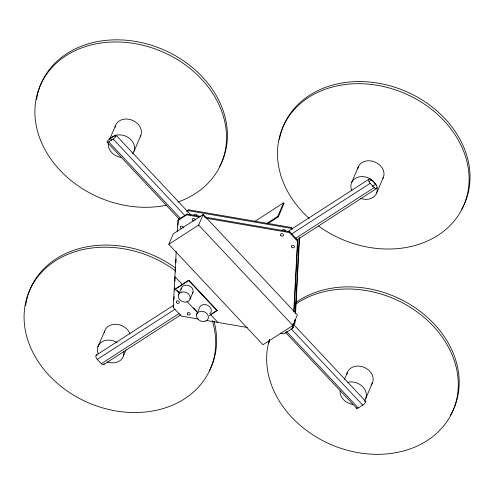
<?xml version="1.0" encoding="UTF-8"?>
<svg xmlns="http://www.w3.org/2000/svg" width="494" height="494" viewBox="0 0 494 494"><rect width="100%" height="100%" fill="white"/><g stroke="black" fill="none" stroke-linecap="round" stroke-linejoin="round"><path stroke-width="0.74" d="M198.465 319.075L181.317 316.123L173.24 307.509L176.197 251.366M177.26 231.223L178.18 219.725L187.016 214.026L200.613 216.366M173.962 299.747L174.123 296.666M174.45 290.509L174.61 287.434M174.938 281.277L175.135 277.43M175.419 272.046L175.623 268.199M175.907 262.814L176.111 258.967M177.896 225.11L178.099 221.263M280.351 333.184L284.05 333.821L292.893 328.115L293.09 324.311M293.788 311.078L297.474 241.177L297.833 240.337L289.756 231.723L204.393 217.014M292.893 328.115L293.455 323.434M294.06 311.893L297.833 240.337M293.578 324.638L294.683 323.928L294.887 320.081M295.251 313.159L299.228 237.756M295.245 319.241L294.683 323.928M295.573 313.091L299.549 237.688M109.44 139.783L115.639 125.328M134.022 151.325L140.802 135.492M97.849 346.949L104.635 331.122M168.794 244.32L173.32 233.761L203.195 214.489L297.394 314.919L292.868 325.472L262.993 344.75L168.794 244.32L198.668 225.042L203.195 214.489L204.467 216.854M123.401 356.026L126.056 349.832M177.821 220.565L186.658 214.859L187.016 214.026M186.8 211.741L188.455 210.672L188.813 209.833L291.546 227.53L292.559 228.611M179.655 293.658L175.463 289.188L175.642 288.768L188.899 280.215L217.193 310.374L209.437 315.685M178.47 294.955L181.341 288.249M173.24 307.509L173.598 306.669M175.463 289.188L188.899 280.215M190.073 299.043L192.944 292.343M196.637 314.412L199.508 307.706A6.156 4.965 23.2 0 1 208.19 305.588A6.156 4.965 23.2 0 1 209.672 313.783M266.482 223.652L277.795 216.353L283.575 202.861L284.081 203.398L278.301 216.891L268.242 223.374M297.474 241.177L289.391 232.557L289.756 231.723M292.201 229.444L291.188 228.37L291.546 227.53M351.53 182.7L358.317 166.873M376.539 193.253L383.325 177.426M344.46 379.244L347.412 372.359M365.795 398.355L372.575 382.523M110.162 138.542L114.577 135.689A3.081 0.871 -43.2 0 1 116.071 135.943A3.081 0.871 -43.2 0 1 113.145 139.042L108.723 141.895A3.081 0.871 -43.2 0 1 107.235 141.642A3.081 0.871 -43.2 0 1 110.162 138.542L111.743 140.228M186.923 211.055L188.813 209.833M254.472 221.639L283.575 202.861M96.2 355.198L173.907 305.057M287.502 231.766L369.092 179.118M368.981 181.631L371.574 179.958L375.613 184.268A3.081 1.599 57.2 0 1 376.916 188.097A3.081 1.599 57.2 0 1 374.18 187.621L370.136 183.311A3.081 1.599 57.2 0 1 368.833 179.483A3.081 1.599 57.2 0 1 371.574 179.958M97.046 355.001A3.081 1.599 57.2 0 0 95.83 356.365A3.081 1.599 57.2 0 0 97.25 359.385L174.969 309.244M291.775 233.872L370.136 183.311M372.377 186.355L375.613 184.268M97.25 359.385L101.295 363.695L179.007 313.548M295.813 238.182L374.18 187.621M103.777 364.535L180.835 314.814M297.018 239.849L376.663 188.455M217.193 310.374L210.561 314.653L217.842 322.415M292.145 327.991L293.251 327.281M356.798 407.717A3.081 0.871 -43.2 0 0 358.286 407.964L362.707 405.111A3.081 0.871 -43.2 0 0 365.523 402.24A3.081 0.871 -43.2 0 0 364.689 401.449M188.455 210.672L291.188 228.37M186.658 214.859L199.255 217.033M206.801 218.329L289.391 232.557M205.918 320.359L247.296 327.491M181.662 228.666L181.279 228.561A1.538 1.241 23.2 0 1 180.718 226.326A1.538 1.241 23.2 0 1 183.194 227.326L183.225 227.66A1.538 1.241 23.2 0 1 183.157 227.981M277.795 216.353L278.301 216.891M116.133 135.294L190.845 214.946M293.09 323.953L365.696 401.363M198.668 225.042L292.868 325.472M114.577 135.689L115.633 136.813M113.145 139.042L184.812 215.452M291.04 328.708L362.707 405.111M108.723 141.895L180.39 218.299M286.619 331.554L358.286 407.964M107.167 142.291L179.773 219.7M285.18 332.073L356.736 408.359M188.72 280.635L217.008 310.794M174.87 276.597L182.274 284.488M177.216 290.441L179.31 292.676M193.457 307.762L196.6 311.109M186.985 301.476L197.989 313.202M195.186 219.941L195.155 219.608A1.538 1.241 23.2 0 0 192.685 218.607A1.538 1.241 23.2 0 0 193.24 220.843L193.623 220.954A1.538 1.241 23.2 0 0 194.012 220.972M104.148 363.67A3.081 1.599 57.2 0 1 101.295 363.695M120.845 157.401A13.573 10.942 23.2 0 1 108.248 143.97M110.31 138.697A13.573 10.942 23.2 0 1 128.539 137.715A13.573 10.942 23.2 0 1 132.559 153.788M115.102 127.421A13.573 10.942 23.2 0 1 131.787 120.061A13.573 10.942 23.2 0 1 140.179 136.782M36.544 99.56A98.534 79.41 23.2 0 1 156.715 47.054A98.534 79.41 23.2 0 1 219.669 166.509M166.459 205.189A98.534 79.41 23.2 0 1 35.34 103.845A98.534 79.41 23.2 0 1 183.076 63.275A98.534 79.41 23.2 0 1 177.649 202.12M123.698 351.685A13.573 10.942 23.2 0 1 107.315 361.935M98.343 353.957A13.573 10.942 23.2 0 1 101.974 341.836A13.573 10.942 23.2 0 1 117.134 342.577M376.978 187.504A13.573 10.942 23.2 0 1 360.466 198.329M351.919 190.814A13.573 10.942 23.2 0 1 359.119 176.877A13.573 10.942 23.2 0 1 376.409 185.725M352.617 404.432A13.573 10.942 23.2 0 1 340.02 391.001M347.745 382.3A13.573 10.942 23.2 0 1 363.176 387.24A13.573 10.942 23.2 0 1 364.331 400.819M346.874 374.452A13.573 10.942 23.2 0 1 364.381 367.425A13.573 10.942 23.2 0 1 371.118 384.993M104.308 332.524A13.573 10.942 23.2 0 1 116.096 324.286A13.573 10.942 23.2 0 1 129.928 333.777M357.73 168.942A13.573 10.942 23.2 0 1 374.631 161.89A13.573 10.942 23.2 0 1 382.665 178.698M279.437 139.481A98.534 79.41 23.2 0 1 400.986 89.414A98.534 79.41 23.2 0 1 461.76 209.172M309.188 218.453A98.534 79.41 23.2 0 1 339.921 85.332A98.534 79.41 23.2 0 1 468.355 189.4A98.534 79.41 23.2 0 1 318.55 226.036M214.001 321.291A98.534 79.41 23.2 0 1 209.246 371.025M25.614 305.632A98.534 79.41 23.2 0 1 27.528 296.542M27.973 295.054A98.534 79.41 23.2 0 1 175.506 268.032M212.253 320.538A98.534 79.41 23.2 0 1 117.202 411.144A98.534 79.41 23.2 0 1 29.103 291.577A98.534 79.41 23.2 0 1 175.79 271.045M268.94 343.077A98.534 79.41 23.2 0 1 269.631 340.082M294.869 303.242A98.534 79.41 23.2 0 1 417.702 309.54A98.534 79.41 23.2 0 1 450.429 415.343M295.184 304.489A98.534 79.41 23.2 0 1 449.293 348.764A98.534 79.41 23.2 0 1 371.562 454.171A98.534 79.41 23.2 0 1 269.557 339.242M282.284 230.445A1.538 1.241 23.2 0 1 284.229 229.549A1.538 1.241 23.2 0 1 285.044 231.563M194.025 215.575A1.538 1.241 23.2 0 1 195.556 214.229A1.538 1.241 23.2 0 1 196.915 216.076M274.75 218.478A2.309 0.655 -43.2 0 1 274.3 218.861M181.156 289.552A6.156 4.965 23.2 0 1 182.86 286.156L184.089 285.495A6.156 4.965 23.2 0 1 191.332 287.212A6.156 4.965 23.2 0 1 192.364 293.498M206.801 320.489L205.584 321.162A6.156 4.965 23.2 0 1 196.507 316.166A6.156 4.965 23.2 0 1 204.362 311.807A6.156 4.965 23.2 0 1 206.801 320.489M181.218 292.195L179.989 292.856A6.156 4.965 23.2 0 0 182.286 301.55A6.156 4.965 23.2 0 0 190.233 297.295A6.156 4.965 23.2 0 0 181.218 292.195M280.654 235.305A1.538 1.241 23.2 0 0 283.247 235.749A1.538 1.241 23.2 0 0 282.049 233.625A1.538 1.241 23.2 0 0 280.654 235.305M291.596 246.969A1.538 1.241 23.2 0 0 294.183 247.414A1.538 1.241 23.2 0 0 292.991 245.29A1.538 1.241 23.2 0 0 291.596 246.969M187.399 314.196A1.538 1.241 23.2 0 0 189.992 314.641A1.538 1.241 23.2 0 0 188.794 312.523A1.538 1.241 23.2 0 0 187.399 314.196M176.463 302.532A1.538 1.241 23.2 0 0 179.05 302.983A1.538 1.241 23.2 0 0 177.859 300.858A1.538 1.241 23.2 0 0 176.463 302.532"/></g></svg>
